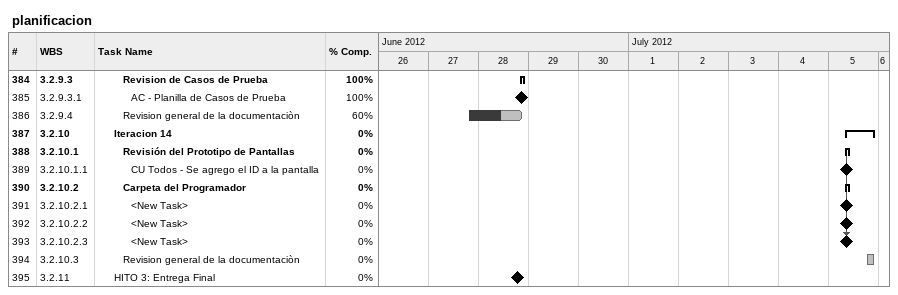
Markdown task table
planificacion

| ID | WBS | Task | Start | Finish | Predecessors | % complete |
|---|---|---|---|---|---|---|
| 384 | 3.2.9.3 | **Revision de Casos de Prueba** | 2012-06-28 | 2012-06-28 |  | 100 |
| 385 | 3.2.9.3.1 | AC - Planilla de Casos de Prueba (milestone) | 2012-06-28 | 2012-06-28 |  | 100 |
| 386 | 3.2.9.4 | Revision general de la documentaciòn | 2012-06-27 | 2012-06-28 |  | 60 |
| 387 | 3.2.10 | **Iteracion 14** | 2012-07-05 | 2012-07-05 |  | 0 |
| 388 | 3.2.10.1 | **Revisión del Prototipo de Pantallas** | 2012-07-05 | 2012-07-05 |  | 0 |
| 389 | 3.2.10.1.1 | CU Todos - Se agrego el ID a la pantalla (milestone) | 2012-07-05 | 2012-07-05 |  | 0 |
| 390 | 3.2.10.2 | **Carpeta del Programador** | 2012-07-05 | 2012-07-05 |  | 0 |
| 391 | 3.2.10.2.1 | <New Task> (milestone) | 2012-07-05 | 2012-07-05 |  | 0 |
| 392 | 3.2.10.2.2 | <New Task> (milestone) | 2012-07-05 | 2012-07-05 |  | 0 |
| 393 | 3.2.10.2.3 | <New Task> (milestone) | 2012-07-05 | 2012-07-05 | 388 | 0 |
| 394 | 3.2.10.3 | Revision general de la documentaciòn | 2012-07-05 | 2012-07-05 |  | 0 |
| 395 | 3.2.11 | HITO 3: Entrega Final (milestone) | 2012-06-28 | 2012-06-28 |  | 0 |
